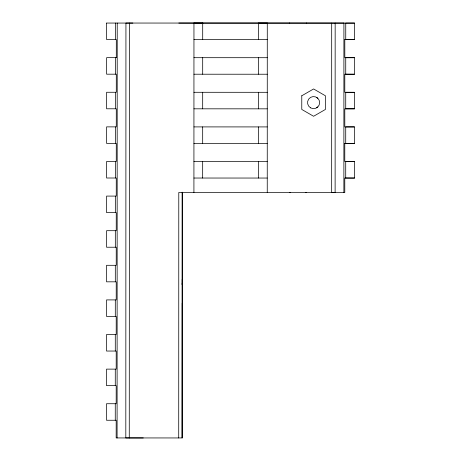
<?xml version="1.0" encoding="UTF-8"?>
<svg xmlns="http://www.w3.org/2000/svg" width="461" height="461" viewBox="0 0 461 461"><rect width="100%" height="100%" fill="white"/><g stroke="black" fill="none" stroke-linecap="round" stroke-linejoin="round"><path stroke-width="0.69" d="M106.647 23.056L106.635 39.577L116.305 39.583L116.293 57.665M115.267 420.259L115.273 403.732M115.279 385.65L115.285 369.123M115.29 351.046L115.296 334.519M115.302 316.436L115.308 299.909M115.313 281.832L115.319 265.305M115.325 247.223L115.331 230.696M115.336 212.619L115.342 196.092M115.348 178.009L115.354 161.483M115.359 143.4L115.359 126.879M115.371 108.796L115.371 92.269M115.377 74.186L115.383 57.665M115.388 39.583L115.394 23.056M117.094 437.938L117.227 23.056M129.27 437.938L129.466 23.073M178.718 437.95L178.782 192.485L344.793 192.496L344.776 178.027L354.463 178.055L345.698 178.027M182.228 192.197L182.176 437.95L125.813 437.938L125.934 23.05L354.474 23.079L345.744 23.102L345.744 39.629M182.233 192.485L182.187 437.933L182.222 303.102M193.92 192.479L193.954 23.079M202.667 178.038L202.673 161.511M202.679 143.434L202.679 126.908M202.684 108.825L202.69 92.298M202.69 74.221L202.696 57.694M202.702 39.611L202.702 23.085M258.506 178.05L258.506 161.529M258.512 143.446L258.517 126.919M258.517 108.836L258.523 92.315M258.529 74.233L258.529 57.706M258.535 39.623L258.54 23.096M267.247 192.496L267.282 23.096M331.69 23.102L331.666 192.508L335.118 192.473M335.124 192.508L335.164 23.096M343.877 192.496L343.912 23.102M344.805 143.452L354.469 143.446L344.788 143.423L344.782 161.506L354.463 161.529L354.463 178.055M345.733 74.233L345.738 57.711L354.469 57.688L354.48 74.233L344.799 74.209L344.799 92.292L354.474 92.315L345.715 92.292M344.828 39.629L354.486 39.629L344.805 39.6L344.822 57.711L354.48 57.706M345.715 178.055L345.721 161.529M345.721 143.452L345.727 126.925L354.469 126.925L354.469 143.446M345.71 108.813L354.457 108.819L345.727 108.842L345.733 92.315M354.474 108.842L354.463 92.292M354.486 39.629L354.474 23.079M182.216 284.166L182.216 284.518L182.21 279.337M316.626 107.851L317.883 106.877M317.865 98.331L316.626 97.375M106.641 23.056L132.877 23.073M343.894 23.073L178.816 23.056M193.948 39.606L267.282 39.623M116.299 57.665L106.629 57.66L106.624 74.186L116.293 74.186L116.281 92.269L106.618 92.269L106.612 108.79L116.281 108.796L116.27 126.879L106.606 126.873L106.6 143.4L116.276 143.406L116.258 161.483L106.595 161.483L106.589 178.004L116.264 178.009L116.247 196.092L106.583 196.086L106.577 212.613L116.253 212.619L116.235 230.696L106.572 230.696L106.566 247.223L116.241 247.223L116.224 265.305L106.56 265.3L106.554 281.827L116.23 281.832L116.212 299.909L106.549 299.909L106.543 316.436L116.218 316.436L116.201 334.519L106.537 334.513L106.531 351.04L116.207 351.046L116.189 369.123L106.526 369.123L106.52 385.65L116.195 385.65L116.178 403.732L106.514 403.727L106.508 420.253L116.184 420.259L116.166 437.938L143.29 437.95M193.948 57.688L267.276 57.706M345.715 74.209L354.48 74.233M193.943 74.215L267.271 74.233M193.937 92.292L267.265 92.309M193.937 108.819L267.265 108.836M345.727 108.842L344.793 108.813L344.811 126.925L354.457 126.902M193.931 126.902L267.259 126.919M193.925 143.429L267.253 143.446M345.698 161.506L354.463 161.529M193.925 161.511L267.253 161.523M193.92 178.032L267.247 178.05M289.681 192.496L289.387 192.496L290.545 192.496M305.522 192.485L306.68 192.485L306.381 192.496M193.931 23.05L202.949 23.062M258.512 23.062L267.259 23.067M289.416 23.079L289.71 23.079M306.404 23.096L306.698 23.096M182.216 283.135L182.204 284.529M301.771 95.784L301.771 109.441L313.595 116.27L325.426 109.441L325.426 95.784L313.601 88.956L301.771 95.784M310.576 107.851A6.051 6.051 0 0 0 319.652 102.613A6.051 6.051 0 0 0 310.576 97.375A6.051 6.051 0 0 0 310.576 107.851"/></g></svg>
